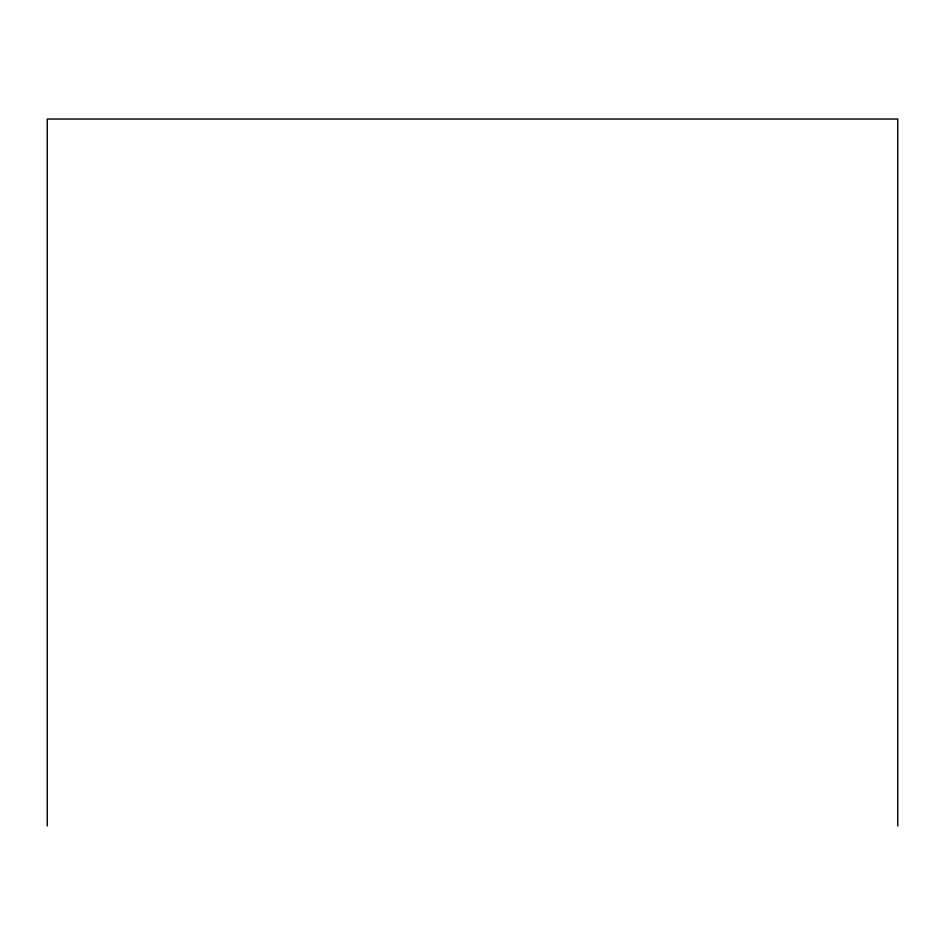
<?xml version="1.0" encoding="UTF-8"?>
<svg xmlns="http://www.w3.org/2000/svg" width="945" height="945" viewBox="0 0 945 945"><rect width="100%" height="100%" fill="white"/><g stroke="black" fill="none" stroke-linecap="round" stroke-linejoin="round"><path stroke-width="1.42" d="M897.75 825.965L897.75 119.035L47.25 119.035L47.25 825.965"/></g></svg>
